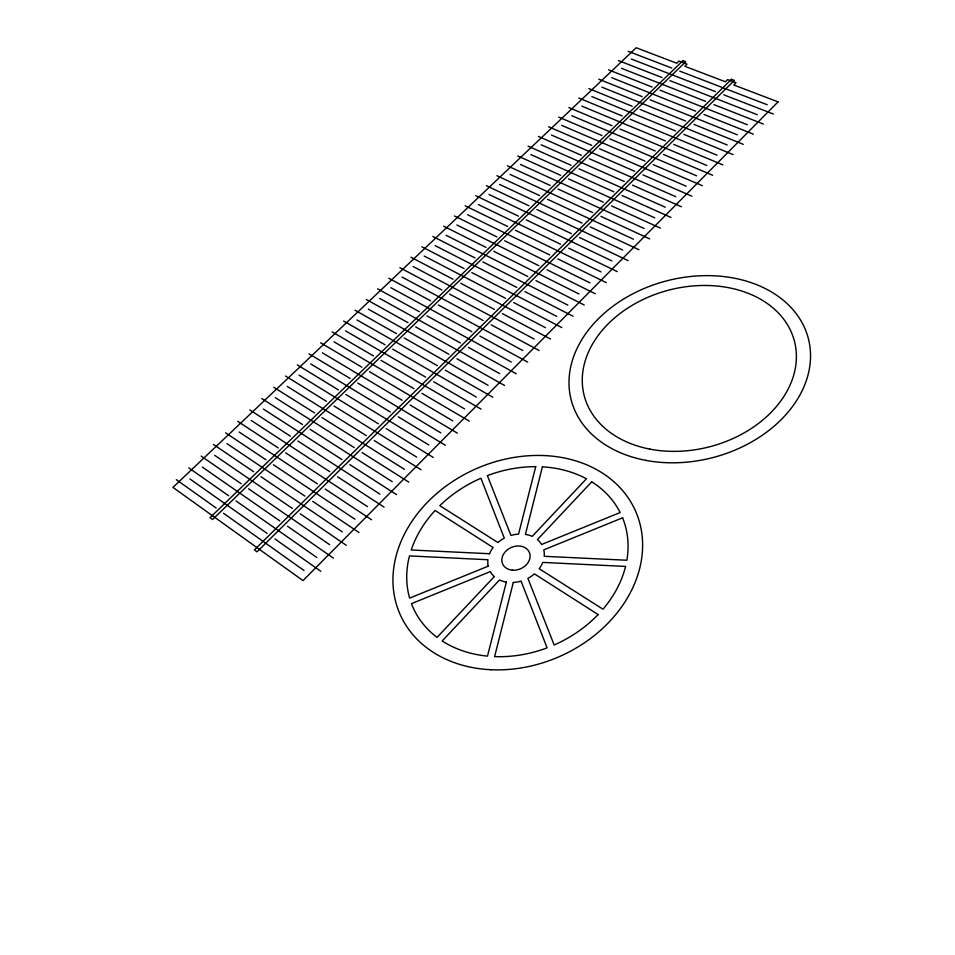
<?xml version="1.0" encoding="UTF-8"?>
<svg xmlns="http://www.w3.org/2000/svg" width="955" height="955" viewBox="0 0 955 955"><rect width="100%" height="100%" fill="white"/><g stroke="black" fill="none" stroke-linecap="round" stroke-linejoin="round"><path stroke-width="1.43" d="M628.163 51.307L671.747 68.056M679.769 71.148L767.211 104.752M631.351 59.043L715.462 91.608M723.818 94.843L773.311 114.003M618.422 60.547L661.946 77.522M669.956 80.65L757.303 114.719M621.574 68.342L705.578 101.349M713.922 104.632L763.355 124.055M608.61 69.846L652.086 87.048M660.084 90.212L747.323 124.735M611.725 77.713L695.622 111.162M703.966 114.481L753.34 134.166M598.761 79.181L642.166 96.622M650.152 99.833L737.296 134.822M601.829 87.12L685.618 121.022M693.939 124.389L743.265 144.348M588.841 88.588L632.186 106.256M640.16 109.503L727.197 144.969M591.873 96.598L675.543 130.954M683.864 134.369L733.118 154.591M578.861 98.043L622.147 115.937M630.121 119.232L717.038 155.188M581.846 106.124L665.408 140.934M673.717 144.396L722.923 164.893M568.834 107.557L612.048 125.69M620.01 129.032L706.807 165.466M571.77 115.698L655.214 150.986M663.51 154.483L712.645 175.266M558.735 117.119L601.889 135.491M609.839 138.881L696.529 175.804M561.636 125.344L644.959 161.085M653.244 164.642L702.319 185.7M548.588 126.74L591.67 145.363M599.609 148.789L686.179 186.213M551.441 135.037L634.633 171.255M642.906 174.861L691.921 196.205M538.369 136.422L581.38 155.283M589.307 158.757L675.758 196.682M541.187 144.79L624.248 181.498M632.508 185.139L681.452 206.769M528.103 146.163L571.042 165.275M578.957 168.796L665.277 207.211M530.873 154.603L613.802 191.788M622.051 195.489L670.923 217.406M517.765 155.951L560.633 175.314M568.535 178.883L654.724 217.824M520.487 164.475L603.285 202.15M611.522 205.898L660.335 228.102M507.368 165.812L550.164 185.425M558.054 189.042L644.112 228.496M510.054 174.407L592.709 212.571M600.922 216.367L649.663 238.881M496.91 175.72L539.635 195.596M547.502 199.261L633.428 239.228M499.549 184.399L582.061 223.064M590.262 226.908L638.931 249.721M486.382 185.7L529.034 205.826M536.889 209.539L622.684 250.043M488.972 194.45L571.341 233.617M579.542 237.52L628.127 260.631M475.805 195.727L518.362 216.117M526.205 219.877L611.857 260.918M478.348 204.561L560.561 244.241M568.75 248.193L617.264 271.614M465.157 205.826L507.642 226.478M515.461 230.286L600.97 271.865M467.652 214.732L549.71 254.937M557.887 258.936L606.318 282.656M454.437 215.973L496.839 236.9M504.658 240.756L590.011 282.883M456.884 224.974L538.799 265.693M546.952 269.752L595.299 293.782M443.657 226.192L485.976 247.393M493.771 251.296L578.981 293.973M446.057 235.264L527.817 276.52M535.946 280.627L584.221 304.979M432.818 236.47L475.041 257.946M482.824 261.897L567.879 305.123M435.17 245.626L516.75 287.407M524.88 291.573L573.06 316.248M421.907 246.82L464.046 268.558M471.818 272.569L556.693 316.368M424.199 256.047L505.625 298.378M513.73 302.592L561.827 327.589M410.925 257.217L452.98 279.242M460.728 283.301L545.448 327.672M413.169 266.541L494.427 309.408M502.521 313.682L550.522 339.013M399.882 267.687L441.843 289.998M449.578 294.104L534.132 339.049M402.079 277.093L483.158 320.522M491.228 324.843L539.145 350.509M388.769 278.227L430.633 300.813M438.345 304.979L522.731 350.509M390.905 287.718L471.818 331.695M479.876 336.076L527.685 362.076M377.583 288.828L419.352 311.7M427.052 315.926L511.259 362.041M379.672 298.402L460.394 342.952M468.439 347.381L516.166 373.715M366.326 299.488L408 322.659M415.688 326.932L499.716 373.644M368.367 309.157L448.898 354.269M456.932 358.77L504.55 385.45M355.009 310.22L396.576 333.689M404.24 338.01L488.089 385.331M356.991 319.973L437.342 365.67M445.34 370.218L492.864 397.244M343.609 321.023L385.08 344.779M392.732 349.16L476.378 397.101M345.543 330.86L425.691 377.141M433.689 381.749L481.105 409.134M332.149 331.886L373.512 355.952M381.14 360.393L464.608 408.943M334.023 341.818L413.981 388.685M421.943 393.365L469.263 421.095M320.605 342.821L361.873 367.198M369.478 371.686L452.742 420.857M322.42 352.849L402.174 400.312M410.137 405.039L457.338 433.128M309.002 353.827L350.151 378.502M357.743 383.062L440.804 432.866M310.757 363.951L390.308 412.011M398.235 416.81L445.328 445.257M297.315 364.906L338.357 389.891M345.925 394.499L428.783 444.946M299.011 375.112L378.359 423.793M386.262 428.64L433.248 457.469M285.557 376.055L326.479 401.351M334.035 406.018L416.678 457.111M287.192 386.357L366.326 435.647M374.217 440.565L421.071 469.753M273.727 387.264L314.529 412.882M322.062 417.61L404.49 469.359M275.303 397.662L354.21 447.585M362.076 452.563L408.824 482.132M261.813 398.557L302.508 424.498M310.017 429.284L392.23 481.69M263.341 409.05L342.021 459.594M349.864 464.643L396.48 494.595M249.828 409.922L290.404 436.184M297.888 441.031L379.875 494.105M251.284 420.498L329.738 471.686M337.569 476.796L384.065 507.141M237.771 421.346L278.215 447.943M285.676 452.849L367.436 506.616M239.168 432.03L317.382 483.863M325.189 489.044L371.555 519.771M225.631 432.854L265.944 459.785M273.393 464.751L354.914 519.198M226.956 443.645L304.943 496.123M312.727 501.363L358.961 532.484M213.407 444.445L253.6 471.71M261.025 476.736L342.308 531.875M214.672 455.32L292.409 508.466M300.18 513.778L346.283 545.293M201.111 456.096L241.173 483.708M248.563 488.805L329.606 544.637M202.317 467.079L279.803 520.893M287.539 526.277L333.51 558.198M188.732 467.831L228.663 495.776M236.028 500.945L316.821 557.493M189.938 478.968L267.185 533.463M274.956 538.954L320.796 571.293M176.317 479.673L216.117 507.976M223.494 513.229L304.036 570.505M513.289 582.466L494.618 656.61A113.967 91.059 -23.4 0 0 547.108 647.848L521.06 581.118A29.104 23.23 -23.3 0 1 513.289 582.466M542.404 466.852L525.405 534.382A29.104 23.23 -23.3 0 1 532.198 536.376L586.454 478.777A113.967 91.059 -23.4 0 0 542.404 466.852M506.341 582.096L487.492 656.121A113.967 91.059 -23.4 0 1 442.189 640.96L499.501 579.971A29.104 23.23 -23.3 0 0 506.341 582.096M535.719 466.661L518.565 534.084A29.104 23.23 -23.3 0 0 510.961 535.445L487.372 475.626A113.967 91.059 -23.4 0 1 535.719 466.661M591.718 481.833L537.414 539.623A29.104 23.23 -23.3 0 1 541.604 544.469L620.165 512.537A113.967 91.059 -23.4 0 0 591.718 481.833M494.308 576.593L437.056 637.379A113.967 91.059 -23.4 0 1 411.462 603.644L490.237 571.627A29.104 23.23 -23.3 0 0 494.308 576.593M778.074 101.875L303.01 580.604L172.951 487.396L636.197 47.75L676.761 63.221L678.969 61.084L687.003 64.14L684.783 66.289L725.43 81.784L727.662 79.599L736.03 82.775L733.798 84.983L778.074 101.875M731.458 79.289L254.364 549.913L257.014 551.823L734.359 80.387L731.458 79.289M682.968 60.654L210.04 517.67L212.583 519.496L685.75 61.717L682.968 60.654M488.184 566.184L409.635 598.117A113.967 91.059 -23.4 0 1 409.48 555.917L487.933 559.737A29.104 23.23 -23.3 0 0 488.184 566.184M622.576 517.825L543.801 549.853A29.104 23.23 -23.3 0 1 544.207 556.311L626.862 560.239A113.967 91.059 -23.4 0 0 622.576 517.825M489.521 553.721L411.223 549.996A113.967 91.059 -23.4 0 1 435.086 510.483L493.102 547.513A29.104 23.23 -23.3 0 0 489.521 553.721M625.573 566.434L542.738 562.4A29.104 23.23 -23.3 0 1 539.205 568.738L602.975 609.195A113.967 91.059 -23.4 0 0 625.573 566.434M497.865 542.5L439.789 505.661A113.967 91.059 -23.4 0 1 480.914 478.252L504.288 538.154A29.104 23.23 -23.3 0 0 497.865 542.5M598.128 614.543L534.418 573.883A29.104 23.23 -23.3 0 1 527.876 578.348L554.151 644.983A113.967 91.059 -23.4 0 0 598.128 614.543M512.334 570.159A14.552 11.615 -23.3 0 0 529.619 553.076A14.552 11.615 -23.3 0 0 505.971 551.047A14.552 11.615 -23.3 0 0 512.334 570.159M490.87 669.73A128.567 102.746 -23.4 0 0 636.83 514.172A128.567 102.746 -23.4 0 0 425.655 504.121A128.567 102.746 -23.4 0 0 490.87 669.73M645.771 460.358A122.491 91.334 -14.5 0 0 809.16 342.045A122.491 91.334 -14.5 0 0 614.375 305.194A122.491 91.334 -14.5 0 0 645.771 460.358M649.818 449.101A108.584 80.948 -14.5 0 0 795.252 344.731A108.584 80.948 -14.5 0 0 622.935 311.366A108.584 80.948 -14.5 0 0 649.818 449.101"/></g></svg>
